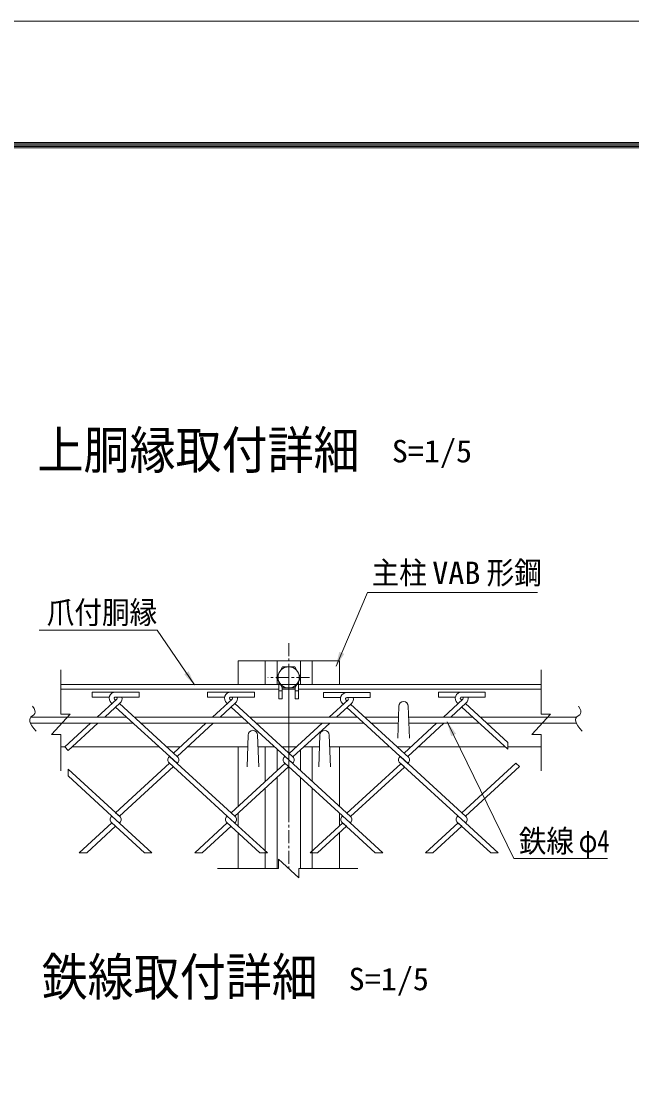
# Model space of a CAD drawing. Units: millimetres, scale not verified, with parts at other scales. Extents: x -4455 to 4455, y -3150 to 3150.
# Drawn here: x 1589 to 2765, y 1120 to 3150 of the extents above; entities that cross this region are included whole.
import ezdxf
from ezdxf.enums import TextEntityAlignment as Align

# ---------------------------------------------------------------- set-up
doc = ezdxf.new("R2010")
doc.units = ezdxf.units.MM
doc.header["$LTSCALE"] = 20
doc.linetypes.add('USER1', pattern=[2, 1.25, -0.25, 0.25, -0.25])
doc.layers.add('0-0_7詳細', color=7, linetype='Continuous', lineweight=18)
doc.layers.add('0-E_D-TTL', color=7, linetype='Continuous', lineweight=18)
doc.styles.add('ＭＳ ゴシック', font='')
doc.styles.get('ＭＳ ゴシック').set_extended_font_data('MS Gothic')

msp = doc.modelspace()

# ---------------------------------------------------------------- linework, layer by layer
at = {"layer": '0-0_7詳細', "color": 1, "linetype": 'USER1'}
for p, q in [((2104.48, 1953.21), (2104.48, 1519.27)), ((2104.48, 1888.61), (2104.48, 1623.03)), ((2144.78, 1887.06), (2064.13, 1887.06))]:
    msp.add_line(p, q, dxfattribs=at)
at = {"layer": '0-0_7詳細'}
for p, q in [((2006.98, 1918.71), (2201.98, 1918.71)), ((2006.98, 1918.71), (2006.98, 1873.71)), ((2059.48, 1918.71), (2059.48, 1873.71)), ((2081.98, 1918.71), (2081.98, 1873.71)), ((2126.98, 1918.71), (2126.98, 1873.71)), ((2149.48, 1918.71), (2149.48, 1873.71)), ((2201.98, 1918.71), (2201.98, 1873.71)), ((1665.97, 1873.71), (2085.73, 1873.71)), ((2239.48, 1873.71), (1969.48, 1873.71)), ((2085.73, 1878.8), (2085.73, 1846.02)), ((2088.2, 1874.52), (2085.73, 1874.52)), ((2088.67, 1873.71), (2120.29, 1873.71)), ((2091.73, 1868.4), (2091.73, 1846.02)), ((2120.76, 1874.52), (2123.23, 1874.52)), ((2123.23, 1878.8), (2123.23, 1846.02)), ((2123.23, 1873.71), (2590.56, 1873.71)), ((1665.97, 1864.71), (2085.73, 1864.71)), ((2091.73, 1861.02), (2085.73, 1861.02)), ((2091.73, 1864.71), (2117.23, 1864.71)), ((2117.23, 1861.02), (2123.23, 1861.02)), ((2123.23, 1864.71), (2590.56, 1864.71)), ((2091.73, 1846.02), (2085.73, 1846.02)), ((2314.35, 1770.21), (2316.6, 1831.71)), ((2336.85, 1770.21), (2334.6, 1831.71)), ((1608.21, 1810.71), (1792.58, 1810.71)), ((1806.79, 1810.71), (2014.61, 1810.71)), ((2028.82, 1810.71), (2236.63, 1810.71)), ((2250.84, 1810.71), (2315.84, 1810.71)), ((2335.37, 1810.71), (2458.66, 1810.71)), ((2472.87, 1810.71), (2658.76, 1810.71)), ((1607.67, 1798.71), (1805.67, 1798.71)), ((1819.88, 1798.71), (2027.7, 1798.71)), ((2041.91, 1798.71), (2249.73, 1798.71)), ((2263.94, 1798.71), (2315.4, 1798.71)), ((2335.81, 1798.71), (2471.76, 1798.71)), ((2485.97, 1798.71), (2658.23, 1798.71)), ((2024.23, 1714.71), (2026.48, 1776.21)), ((2046.73, 1714.71), (2044.48, 1776.21)), ((2162.23, 1714.71), (2164.48, 1776.21)), ((2184.73, 1714.71), (2182.48, 1776.21)), ((1665.97, 1753.71), (1673.88, 1753.71)), ((1688.09, 1753.71), (1854.78, 1753.71)), ((1868.99, 1753.71), (1895.91, 1753.71)), ((1910.12, 1753.71), (2025.66, 1753.71)), ((2006.98, 1753.71), (2006.98, 1639.01)), ((2045.3, 1753.71), (2076.81, 1753.71)), ((2059.48, 1753.71), (2059.48, 1687.12)), ((2081.98, 1748.97), (2081.98, 1707.73)), ((2091.02, 1753.71), (2120.08, 1753.71)), ((2126.98, 1747.01), (2126.98, 1707.73)), ((2134.29, 1753.71), (2163.66, 1753.71)), ((2149.48, 1753.71), (2149.48, 1687.12)), ((2183.3, 1753.71), (2298.84, 1753.71)), ((2201.98, 1753.71), (2201.98, 1639.01)), ((2313.05, 1753.71), (2339.97, 1753.71)), ((2354.18, 1753.71), (2520.87, 1753.71)), ((2525.97, 1753.71), (2590.56, 1753.71)), ((2081.98, 1694.71), (2081.98, 1519.27)), ((2126.98, 1694.71), (2126.98, 1519.27)), ((2059.48, 1674.1), (2059.48, 1553.11)), ((2149.48, 1674.1), (2149.48, 1553.11)), ((2006.98, 1625.99), (2006.98, 1601.22)), ((2201.98, 1625.99), (2201.98, 1601.22)), ((2006.98, 1588.2), (2006.98, 1519.27)), ((2201.98, 1588.2), (2201.98, 1519.27)), ((1841.34, 1549.55), (1827.13, 1549.55)), ((2059.48, 1551.09), (2059.48, 1519.27)), ((2149.48, 1551.09), (2149.48, 1519.27))]:
    msp.add_line(p, q, dxfattribs=at)
at = {"layer": '0-0_7詳細', "color": 4}
for p, q in [((1665.97, 1816.14), (1665.97, 1901.72)), ((2590.56, 1816.14), (2590.56, 1901.72)), ((1683.97, 1816.14), (1647.97, 1777.37)), ((1665.97, 1816.14), (1683.97, 1816.14)), ((1665.97, 1777.37), (1647.97, 1777.37)), ((1665.97, 1777.37), (1665.97, 1707.18)), ((2590.56, 1777.37), (2572.56, 1777.37)), ((2590.56, 1777.37), (2590.56, 1707.18)), ((2123.86, 1501.27), (2085.09, 1537.27)), ((2085.09, 1519.27), (2085.09, 1537.27)), ((2085.09, 1519.27), (1967.29, 1519.27)), ((2123.86, 1519.27), (2237.81, 1519.27)), ((2123.86, 1519.27), (2123.86, 1501.27))]:
    msp.add_line(p, q, dxfattribs=at)
at = {"layer": '0-0_7詳細', "color": 3}
for p, q in [((1726.44, 1858.75), (1726.44, 1849.15)), ((1771.87, 1858.75), (1726.44, 1858.75)), ((1759.24, 1849.15), (1726.44, 1849.15)), ((1771, 1858.75), (1816.44, 1858.75)), ((1771, 1849.15), (1816.44, 1849.15)), ((1771.87, 1849.15), (1771, 1849.15)), ((1816.44, 1858.75), (1816.44, 1849.15)), ((1993.9, 1858.75), (1948.46, 1858.75)), ((1948.46, 1858.75), (1948.46, 1849.15)), ((1981.27, 1849.15), (1948.46, 1849.15)), ((1993.03, 1858.75), (2038.46, 1858.75)), ((1993.03, 1849.15), (2038.46, 1849.15)), ((1993.9, 1849.15), (1993.03, 1849.15)), ((2038.46, 1858.75), (2038.46, 1849.15)), ((2171.56, 1857.77), (2171.56, 1848.17)), ((2217, 1857.77), (2171.56, 1857.77)), ((2204.37, 1848.17), (2171.56, 1848.17)), ((2216.13, 1857.77), (2261.56, 1857.77)), ((2216.13, 1848.17), (2261.56, 1848.17)), ((2217, 1848.17), (2216.13, 1848.17)), ((2261.56, 1857.77), (2261.56, 1848.17)), ((2437.96, 1858.75), (2392.52, 1858.75)), ((2392.52, 1858.75), (2392.52, 1849.15)), ((2425.33, 1849.15), (2392.52, 1849.15)), ((2437.09, 1858.75), (2482.52, 1858.75)), ((2437.09, 1849.15), (2482.52, 1849.15)), ((2437.96, 1849.15), (2437.09, 1849.15)), ((2482.52, 1858.75), (2482.52, 1849.15)), ((1773.49, 1844.98), (1736.09, 1810.71)), ((1779.98, 1837.91), (1750.3, 1810.71)), ((1764.33, 1836.59), (1762.89, 1837.91)), ((1771.44, 1843.1), (1769.38, 1844.98)), ((1771.44, 1843.1), (1773.49, 1844.98)), ((1889.56, 1721.84), (1771.44, 1830.08)), ((1778.54, 1836.59), (1779.98, 1837.91)), ((1890.63, 1733.88), (1778.54, 1836.59)), ((1995.52, 1844.98), (1958.11, 1810.71)), ((2002.01, 1837.91), (1972.32, 1810.71)), ((1986.36, 1836.59), (1984.92, 1837.91)), ((1993.46, 1843.1), (1991.41, 1844.98)), ((2111.58, 1721.84), (1993.46, 1830.08)), ((2112.65, 1733.88), (2000.57, 1836.59)), ((2218.62, 1844), (2182.28, 1810.71)), ((2225.11, 1836.92), (2196.49, 1810.71)), ((2209.46, 1835.61), (2208.02, 1836.92)), ((2216.56, 1842.12), (2214.51, 1844)), ((2334.68, 1720.86), (2216.56, 1829.1)), ((2335.75, 1732.9), (2223.67, 1835.61)), ((2439.58, 1844.98), (2402.17, 1810.71)), ((2446.06, 1837.91), (2416.38, 1810.71)), ((2430.42, 1836.59), (2428.98, 1837.91)), ((2437.52, 1843.1), (2435.46, 1844.98)), ((2525.97, 1749.03), (2437.52, 1830.08)), ((2525.97, 1762.05), (2444.63, 1836.59)), ((1722.99, 1798.71), (1673.88, 1753.71)), ((1945.02, 1798.71), (1882.45, 1741.37)), ((1959.23, 1798.71), (1889.56, 1734.86)), ((2169.19, 1798.71), (2105.55, 1740.39)), ((2183.4, 1798.71), (2112.65, 1733.88)), ((2389.07, 1798.71), (2326.51, 1741.37)), ((2403.28, 1798.71), (2333.61, 1734.86)), ((2525.97, 1762.05), (2525.97, 1749.03)), ((1875.35, 1734.86), (1874.28, 1733.88)), ((1875.35, 1734.86), (1874.28, 1733.88)), ((2001.64, 1619.14), (1875.35, 1734.86)), ((1890.63, 1733.88), (1882.45, 1741.37)), ((2097.37, 1734.86), (2096.3, 1733.88)), ((2097.37, 1734.86), (2096.3, 1733.88)), ((2223.67, 1619.14), (2097.37, 1734.86)), ((2319.4, 1734.86), (2318.33, 1733.88)), ((2319.4, 1734.86), (2318.33, 1733.88)), ((2445.7, 1619.14), (2319.4, 1734.86)), ((1779.61, 1619.14), (1679.99, 1710.43)), ((1679.99, 1697.41), (1679.99, 1710.43)), ((1875.35, 1721.84), (1771.44, 1626.63)), ((1882.45, 1715.33), (1778.54, 1620.12)), ((1986.36, 1620.12), (1874.28, 1722.82)), ((1890.63, 1722.82), (1889.56, 1721.84)), ((2097.37, 1721.84), (1993.46, 1626.63)), ((2104.48, 1715.33), (2000.57, 1620.12)), ((2222.6, 1607.1), (2096.3, 1722.82)), ((2112.65, 1722.82), (2111.58, 1721.84)), ((2320.47, 1720.86), (2216.56, 1625.65)), ((2327.58, 1714.35), (2223.67, 1619.13)), ((2326.51, 1715.33), (2318.33, 1722.82)), ((2444.63, 1607.1), (2318.33, 1722.82)), ((2334.68, 1722.82), (2333.61, 1721.84)), ((2334.68, 1722.82), (2333.61, 1721.84)), ((2541.43, 1721.84), (2437.52, 1626.63)), ((2548.54, 1715.33), (2444.63, 1620.12)), ((2541.43, 1721.84), (2548.54, 1715.33)), ((1764.33, 1620.12), (1679.99, 1697.41)), ((1779.61, 1619.14), (1771.44, 1626.63)), ((2001.64, 1619.14), (1993.46, 1626.63)), ((1764.33, 1607.1), (1701.53, 1549.55)), ((1764.33, 1620.12), (1763.26, 1619.14)), ((1764.33, 1620.12), (1763.26, 1619.14)), ((1827.13, 1549.55), (1763.26, 1608.08)), ((1841.34, 1549.55), (1764.33, 1620.12)), ((1779.61, 1608.08), (1778.54, 1607.1)), ((1986.36, 1607.1), (1923.56, 1549.55)), ((1986.36, 1620.12), (1985.29, 1619.14)), ((1986.36, 1620.12), (1985.29, 1619.14)), ((2049.16, 1549.55), (1985.29, 1608.08)), ((2063.37, 1549.55), (1986.36, 1620.12)), ((2001.64, 1608.08), (2000.57, 1607.1)), ((2208.39, 1607.1), (2145.59, 1549.55)), ((2208.39, 1620.12), (2207.32, 1619.14)), ((2208.39, 1620.12), (2207.32, 1619.14)), ((2271.19, 1549.55), (2207.32, 1608.08)), ((2215.49, 1600.58), (2207.32, 1608.08)), ((2223.67, 1608.08), (2222.6, 1607.1)), ((2223.67, 1608.08), (2222.6, 1607.1)), ((2285.4, 1549.55), (2222.6, 1607.1)), ((2430.42, 1607.1), (2367.62, 1549.55)), ((2430.42, 1620.12), (2429.35, 1619.14)), ((2430.42, 1620.12), (2429.35, 1619.14)), ((2493.21, 1549.55), (2429.35, 1608.08)), ((2437.52, 1600.58), (2429.35, 1608.08)), ((2445.7, 1608.08), (2444.63, 1607.1)), ((2445.7, 1608.08), (2444.63, 1607.1)), ((2507.42, 1549.55), (2444.63, 1607.1)), ((1771.44, 1600.58), (1715.74, 1549.55)), ((1993.46, 1600.58), (1937.77, 1549.55)), ((2215.49, 1600.58), (2159.8, 1549.55)), ((1715.74, 1549.55), (1701.53, 1549.55)), ((1937.77, 1549.55), (1923.56, 1549.55)), ((2063.37, 1549.55), (2049.16, 1549.55)), ((2159.8, 1549.55), (2145.59, 1549.55)), ((2285.4, 1549.55), (2271.19, 1549.55)), ((2507.42, 1549.55), (2493.21, 1549.55))]:
    msp.add_line(p, q, dxfattribs=at)
at = {"layer": '0-0_7詳細', "color": 1}
for points in [[(2583.53, 2050.62), (2256.26, 2050.62), (2195.59, 1908.53)], [(1624.16, 1978.16), (1851.2, 1978.16), (1923.38, 1872.63)]]:
    msp.add_lwpolyline(points, dxfattribs=at)
at = {"layer": '0-0_7詳細', "color": 3}
msp.add_lwpolyline([(2080.96, 1887.06), (2092.72, 1907.43), (2116.24, 1907.43), (2128, 1887.06), (2116.24, 1866.69), (2092.72, 1866.69)], close=True, dxfattribs=at)
at = {"layer": '0-0_7詳細'}
for points in [[(2117.23, 1868.4), (2117.23, 1846.02), (2123.23, 1846.02)], [(2718, 1538.58), (2537.93, 1538.58), (2409.64, 1801.32)]]:
    msp.add_lwpolyline(points, dxfattribs=at)
at = {"layer": '0-0_7詳細', "color": 4}
for points in [[(1611.41, 1831.98), (1611.72, 1831.59), (1614.38, 1827.39), (1615.95, 1823.63), (1616.42, 1820.32), (1615.79, 1817.44), (1614.07, 1815.01), (1611.25, 1813.02), (1608.43, 1811.01), (1606.67, 1808.53), (1605.99, 1805.58), (1606.38, 1802.14), (1607.85, 1798.24), (1610.39, 1793.85), (1614, 1789), (1618.69, 1783.66)], [(2661.96, 1831.98), (2662.27, 1831.59), (2664.94, 1827.39), (2666.5, 1823.63), (2666.97, 1820.32), (2666.35, 1817.44), (2664.63, 1815.01), (2661.81, 1813.02), (2658.98, 1811.01), (2657.23, 1808.53), (2656.55, 1805.58), (2656.94, 1802.14), (2658.41, 1798.24), (2660.95, 1793.85), (2664.56, 1789), (2669.25, 1783.66)], [(2590.56, 1816.14), (2608.56, 1816.14), (2572.56, 1777.37)]]:
    msp.add_lwpolyline(points, dxfattribs=at)
at = {"layer": '0-0_7詳細', "color": 3}
for points in [[(1737.2, 1798.71), (1679.99, 1746.28), (1673.88, 1753.71)], [(2437.52, 1600.58), (2381.83, 1549.55), (2367.62, 1549.55)]]:
    msp.add_lwpolyline(points, dxfattribs=at)
msp.add_circle((2104.48, 1887.06), 20.4, dxfattribs=at)
for centre, radius, start, end in [((1771, 1846.75), 12, 90, 227.5), ((1771, 1846.75), 2.4, 90, 227.5), ((1771.87, 1846.75), 2.4, 312.5, 90), ((1771.87, 1846.75), 12, 312.5, 11.53696), ((1993.03, 1846.75), 12, 90, 227.5), ((1993.03, 1846.75), 2.4, 90, 227.5), ((1993.9, 1846.75), 2.4, 312.5, 90), ((1993.9, 1846.75), 12, 312.5, 11.53696), ((2216.13, 1845.77), 12, 90, 227.5), ((2216.13, 1845.77), 2.4, 90, 227.5), ((2217, 1845.77), 2.4, 312.5, 90), ((2217, 1845.77), 12, 312.5, 11.53696), ((2437.09, 1846.75), 12, 90, 227.5), ((2437.09, 1846.75), 2.4, 90, 227.5), ((2437.96, 1846.75), 2.4, 312.5, 90), ((2437.96, 1846.75), 12, 312.5, 11.53696), ((1879.34, 1728.35), 7.5, 132.5, 227.5), ((1885.56, 1728.35), 7.5, 312.5, 47.5), ((2101.37, 1728.35), 7.5, 132.5, 227.5), ((2107.59, 1728.35), 7.5, 312.5, 47.5), ((2323.4, 1728.35), 7.5, 132.5, 227.5), ((2329.62, 1728.35), 7.5, 312.5, 47.5), ((1768.33, 1613.61), 7.5, 132.5, 227.5), ((1774.55, 1613.61), 7.5, 312.5, 47.5), ((1990.36, 1613.61), 7.5, 132.5, 227.5), ((1996.57, 1613.61), 7.5, 312.5, 47.5), ((2212.38, 1613.61), 7.5, 132.5, 227.5), ((2218.6, 1613.61), 7.5, 312.5, 47.5), ((2434.41, 1613.61), 7.5, 132.5, 227.5), ((2440.63, 1613.61), 7.5, 312.5, 47.5)]:
    msp.add_arc(centre, radius, start, end, dxfattribs=at)
at = {"layer": '0-0_7詳細'}
for centre in [(2325.6, 1831.71), (2035.48, 1776.21), (2173.48, 1776.21)]:
    msp.add_arc(centre, 9, 0, 180, dxfattribs=at)
at = {"layer": '0-0_7詳細', "color": 1}
for points in [[(2194.8, 1906.69), (2201.79, 1936.33), (2211.37, 1932.24)], [(1924.51, 1870.98), (1903.27, 1892.8), (1911.87, 1898.69)]]:
    msp.add_solid(points, dxfattribs=at)
at = {"layer": '0-0_7詳細'}
msp.add_solid([(2408.77, 1803.12), (2426.61, 1778.45), (2417.25, 1773.88)], dxfattribs=at)
at = {"layer": '0-E_D-TTL', "color": 2}
msp.add_lwpolyline([(-4455.04, 3150.21), (4454.66, 3150.21), (4454.66, -3150.21), (-4455.04, -3150.21)], close=True, dxfattribs=at)
at = {"layer": '0-E_D-TTL'}
for points in [[(-4168.65, 2916.87), (4168.28, 2916.87), (4168.28, -2916.87), (-4168.65, -2916.87)], [(-4166, 2914.21), (4165.63, 2914.21), (4165.63, -2914.21), (-4166, -2914.21)], [(-4163.35, 2911.56), (4162.97, 2911.56), (4162.97, -2911.56), (-4163.35, -2911.56)], [(-4160.7, 2908.91), (4160.32, 2908.91), (4160.32, -2908.91), (-4160.7, -2908.91)], [(-4158.05, 2906.26), (4157.67, 2906.26), (4157.67, -2906.26), (-4158.05, -2906.26)]]:
    msp.add_lwpolyline(points, close=True, dxfattribs=at)

# ---------------------------------------------------------------- texts
at = {"layer": '0-0_7詳細', "style": 'ＭＳ ゴシック', "width": 0.9}
for s, p in [('上胴縁取付詳細', (1621, 2266.95)), ('鉄線取付詳細', (1628.96, 1252.97))]:
    msp.add_text(s, height=72.14, dxfattribs=at).set_placement(p, align=Align.BOTTOM_LEFT)
at = {"layer": '0-0_7詳細', "color": 3, "style": 'ＭＳ ゴシック'}
for s, width, p in [('S=1/5', 1.05, (2302.92, 2287.9)), ('主柱', 0.9, (2264.09, 2053.85)), ('形鋼', 0.9, (2485.32, 2053.85)), ('VAB', 1.05, (2380.76, 2053.67)), ('爪付胴縁', 0.9, (1638.89, 1977.49)), ('鉄線', 0.9, (2547.39, 1537.56)), ('φ4', 0.8, (2662.69, 1537.56)), ('S=1/5', 1.05, (2219.83, 1271.95))]:
    msp.add_text(s, height=43.26, dxfattribs=dict(at, width=width)).set_placement(p, align=Align.BOTTOM_LEFT)

doc.saveas('drawing.dxf')
